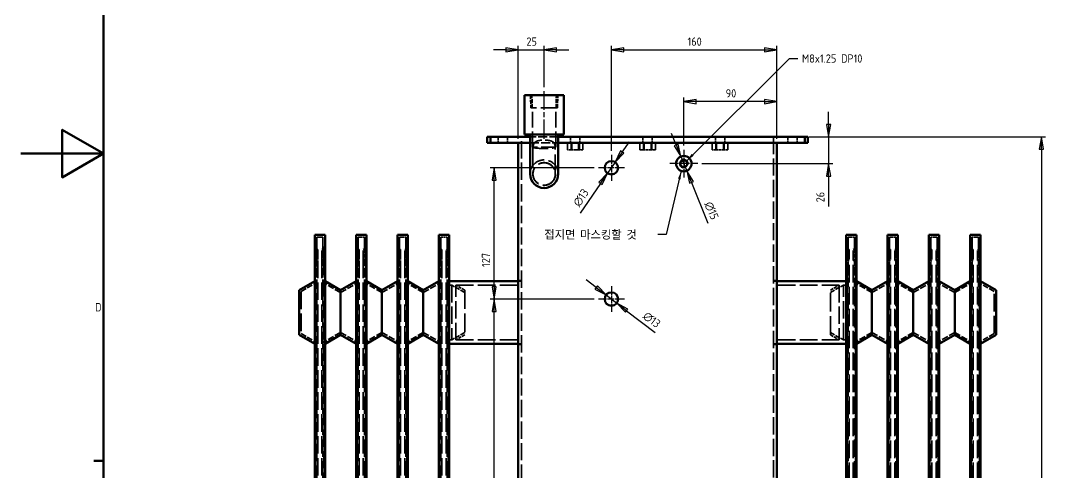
# Model space of a CAD drawing. Header units: millimetres. Extents: x 0 to 3364, y 0 to 2376.
# Drawn here: x 0 to 1009, y 880 to 1316 of the extents above; entities that cross this region are included whole.
import ezdxf

# ---------------------------------------------------------------- set-up
doc = ezdxf.new("R2010")
doc.units = ezdxf.units.MM
doc.header["$LTSCALE"] = 4
doc.linetypes.add('CHAIN', pattern=[0.3543, 0.2362, -0.0295, 0.0591, -0.0295])
doc.linetypes.add('DASHED', pattern=[0.2067, 0.1654, -0.0413])
doc.layers.get('0').update_dxf_attribs({"lineweight": 25})
for name, color, linetype, lineweight in [('가려진 것(ISO)', 5, 'DASHED', 35), ('가시적인 것(ISO)', 7, 'Continuous', 50), ('가시적인 좁은 것(ISO)', 1, 'Continuous', 35), ('경계(ISO)', 7, 'Continuous', 70), ('기호(ISO)', 7, 'Continuous', 25), ('중심 표식(ISO)', 1, 'Continuous', 25), ('중심선(ISO)', 1, 'Continuous', 25), ('치수(ISO)', 7, 'Continuous', 25)]:
    doc.layers.add(name, color=color, linetype=linetype, lineweight=lineweight)
doc.styles.add('ISO ProportionalPSTEK', font='isocp.shx')
doc.dimstyles.new('PSTEK', dxfattribs={"dimscale": 4, "dimtxt": 2, "dimasz": 3, "dimexe": 1, "dimexo": 1, "dimgap": 1, "dimtad": 1, "dimrnd": 1e-08, "dimdsep": 46, "dimtxsty": 'ISO ProportionalPSTEK', "dimblk": 'Filled-1', "dimcen": 0.09, "dimdle": 10, "dimclrd": 3, "dimclre": 3, "dimclrt": 1, "dimadec": 1, "dimazin": 2, "dimtfac": 1, "dimtmove": 0, "dimatfit": 3, "dimfxl": 0, "dimtolj": 1, "dimlwd": -1, "dimlwe": -1, "dimarcsym": 0})
doc.dimstyles.new('PSTEK$7', dxfattribs={"dimscale": 4, "dimtxt": 2, "dimasz": 2, "dimexe": 1, "dimexo": 1, "dimgap": 1, "dimtad": 1, "dimrnd": 1e-08, "dimdsep": 46, "dimtxsty": 'ISO ProportionalPSTEK', "dimblk": 'Filled-1', "dimcen": 0.09, "dimdle": 10, "dimclrd": 3, "dimclre": 3, "dimclrt": 1, "dimadec": 1, "dimazin": 2, "dimtfac": 1, "dimtmove": 0, "dimatfit": 3, "dimfxl": 0, "dimtolj": 1, "dimlwd": -1, "dimlwe": -1, "dimarcsym": 0})

# ---------------------------------------------------------------- blocks, each defined once
blk = doc.blocks.new('경계 Default Border')
at = {"layer": '경계(ISO)'}
blk.add_line((20, 222.75), (17.6, 222.75), dxfattribs=at)
at = {"layer": '경계(ISO)', "flags": 128}
for points in [[(20, 20), (20, 574), (821, 574), (821, 20), (20, 20)], [(0, 297), (20, 297), (10, 302.77), (10, 291.23), (20, 297)]]:
    blk.add_lwpolyline(points, dxfattribs=at)
at = {"layer": '경계(ISO)', "color": 1, "insert": (17.92, 258.86), "char_height": 2, "attachment_point": 7, "style": 'ISO ProportionalPSTEK'}
blk.add_mtext('D', dxfattribs=at)
blk = doc.blocks.new('Filled-1')
at = {"color": 0}
for p, q in [((0, 0), (-1, 0.167)), ((-1, 0.167), (-1, -0.167)), ((-1, 0), (0, 0)), ((-1, -0.167), (0, 0))]:
    blk.add_line(p, q, dxfattribs=at)
at = {"color": 0, "flags": 128}
blk.add_lwpolyline([(-1, -0.167), (0, 0), (-1, 0.167), (-1, -0.167)], dxfattribs=at)
at = {"color": 0}
blk.add_solid([(-1, -0.167), (0, 0), (-1, 0.167), (-1, -0.167)], dxfattribs=at)
blk = doc.blocks.new('*D18')
at = {"layer": 'Defpoints', "color": 0, "transparency": 16777216}
for p in [(457.5, 1047.3), (558.2, 1047.3), (450.7, 344.3)]:
    blk.add_point(p, dxfattribs=at)
at = {"layer": '치수(ISO)', "color": 3, "transparency": 16777216}
for p, q in [((554.2, 1047.3), (453.5, 1047.3)), ((457.5, 356.3), (457.5, 1035.3))]:
    blk.add_line(p, q, dxfattribs=at)
at = {"layer": '치수(ISO)', "color": 3, "transparency": 16777216, "xscale": 12, "yscale": 12, "zscale": 12}
for p, rotation in [((457.5, 1047.3), 90), ((457.5, 344.3), 270)]:
    blk.add_blockref('Filled-1', p, dxfattribs=dict(at, rotation=rotation))
at = {"layer": '치수(ISO)', "color": 1, "transparency": 16777216, "insert": (445.5, 634.5), "char_height": 8, "attachment_point": 1, "rotation": 90, "style": 'ISO ProportionalPSTEK'}
blk.add_mtext('\\A1;703', dxfattribs=at)
blk = doc.blocks.new('*D19')
at = {"layer": 'Defpoints', "color": 0, "transparency": 16777216}
for p in [(457.5, 1174.3), (558.2, 1174.3), (558.2, 1047.3)]:
    blk.add_point(p, dxfattribs=at)
at = {"layer": '치수(ISO)', "color": 3, "transparency": 16777216}
for p, q in [((554.2, 1174.3), (453.5, 1174.3)), ((457.5, 1059.3), (457.5, 1162.3)), ((554.2, 1047.3), (453.5, 1047.3))]:
    blk.add_line(p, q, dxfattribs=at)
at = {"layer": '치수(ISO)', "color": 3, "transparency": 16777216, "xscale": 12, "yscale": 12, "zscale": 12}
for p, rotation in [((457.5, 1174.3), 90), ((457.5, 1047.3), 270)]:
    blk.add_blockref('Filled-1', p, dxfattribs=dict(at, rotation=rotation))
at = {"layer": '치수(ISO)', "color": 1, "transparency": 16777216, "insert": (445.5, 1078.4), "char_height": 8, "attachment_point": 1, "rotation": 90, "style": 'ISO ProportionalPSTEK'}
blk.add_mtext('\\A1;127', dxfattribs=at)
blk = doc.blocks.new('*D20')
at = {"layer": 'Defpoints', "color": 0, "transparency": 16777216}
for p in [(574.4, 1179.7), (567.1, 1169)]:
    blk.add_point(p, dxfattribs=at)
at = {"layer": '치수(ISO)', "color": 3, "transparency": 16777216}
for p, q in [((581.3, 1189.5), (588.1, 1199.4)), ((574.4, 1179.7), (567.1, 1169)), ((560.2, 1159.1), (540.5, 1130.5))]:
    blk.add_line(p, q, dxfattribs=at)
at = {"layer": '치수(ISO)', "color": 3, "transparency": 16777216, "xscale": 12, "yscale": 12, "zscale": 12}
for p, rotation in [((574.4, 1179.7), 235.3926417298371), ((567.1, 1169), 55.39264172983709)]:
    blk.add_blockref('Filled-1', p, dxfattribs=dict(at, rotation=rotation))
at = {"layer": '치수(ISO)', "color": 1, "transparency": 16777216, "insert": (532.9, 1140.6), "char_height": 8, "attachment_point": 1, "rotation": 55.3926, "style": 'ISO ProportionalPSTEK'}
blk.add_mtext('\\A1;∅13', dxfattribs=at)
blk = doc.blocks.new('*D44')
at = {"layer": 'Defpoints', "color": 0, "transparency": 16777216}
for p in [(730.7, 1288.4), (730.7, 1198.3), (570.7, 1186.8)]:
    blk.add_point(p, dxfattribs=at)
at = {"layer": '치수(ISO)', "color": 3, "transparency": 16777216}
for p, q in [((570.7, 1190.8), (570.7, 1292.4)), ((730.7, 1202.3), (730.7, 1292.4)), ((582.7, 1288.4), (718.7, 1288.4))]:
    blk.add_line(p, q, dxfattribs=at)
at = {"layer": '치수(ISO)', "color": 3, "transparency": 16777216, "xscale": 12, "yscale": 12, "zscale": 12, "rotation": 180}
blk.add_blockref('Filled-1', (570.7, 1288.4), dxfattribs=at)
at = {"layer": '치수(ISO)', "color": 3, "transparency": 16777216, "xscale": 12, "yscale": 12, "zscale": 12}
blk.add_blockref('Filled-1', (730.7, 1288.4), dxfattribs=at)
at = {"layer": '치수(ISO)', "color": 1, "transparency": 16777216, "insert": (644.3, 1300.4), "char_height": 8, "attachment_point": 1, "style": 'ISO ProportionalPSTEK'}
blk.add_mtext('\\A1;160', dxfattribs=at)
blk = doc.blocks.new('*D45')
at = {"layer": 'Defpoints', "color": 0, "transparency": 16777216}
for p in [(640.7, 1238.3), (640.7, 1191.8), (730.7, 1198.3)]:
    blk.add_point(p, dxfattribs=at)
at = {"layer": '치수(ISO)', "color": 3, "transparency": 16777216}
for p, q in [((640.7, 1195.8), (640.7, 1242.3)), ((730.7, 1202.3), (730.7, 1242.3)), ((718.7, 1238.3), (652.7, 1238.3))]:
    blk.add_line(p, q, dxfattribs=at)
at = {"layer": '치수(ISO)', "color": 3, "transparency": 16777216, "xscale": 12, "yscale": 12, "zscale": 12, "rotation": 180}
blk.add_blockref('Filled-1', (640.7, 1238.3), dxfattribs=at)
at = {"layer": '치수(ISO)', "color": 3, "transparency": 16777216, "xscale": 12, "yscale": 12, "zscale": 12}
blk.add_blockref('Filled-1', (730.7, 1238.3), dxfattribs=at)
at = {"layer": '치수(ISO)', "color": 1, "transparency": 16777216, "insert": (681.2, 1250.3), "char_height": 8, "attachment_point": 1, "style": 'ISO ProportionalPSTEK'}
blk.add_mtext('\\A1;90', dxfattribs=at)
blk = doc.blocks.new('*D46')
at = {"layer": 'Defpoints', "color": 0, "transparency": 16777216}
for p in [(757.7, 1204.3), (780.7, 1204.3), (654.2, 1178.3)]:
    blk.add_point(p, dxfattribs=at)
at = {"layer": '치수(ISO)', "color": 3, "transparency": 16777216}
for p, q in [((780.7, 1216.3), (780.7, 1228.3)), ((761.7, 1204.3), (784.7, 1204.3)), ((780.7, 1204.3), (780.7, 1178.3)), ((658.2, 1178.3), (784.7, 1178.3)), ((780.7, 1166.3), (780.7, 1136.9))]:
    blk.add_line(p, q, dxfattribs=at)
at = {"layer": '치수(ISO)', "color": 3, "transparency": 16777216, "xscale": 12, "yscale": 12, "zscale": 12}
for p, rotation in [((780.7, 1204.3), 270), ((780.7, 1178.3), 90)]:
    blk.add_blockref('Filled-1', p, dxfattribs=dict(at, rotation=rotation))
at = {"layer": '치수(ISO)', "color": 1, "transparency": 16777216, "insert": (768.7, 1140.9), "char_height": 8, "attachment_point": 1, "rotation": 90, "style": 'ISO ProportionalPSTEK'}
blk.add_mtext('\\A1;26', dxfattribs=at)
blk = doc.blocks.new('*D76')
at = {"layer": 'Defpoints', "color": 0, "transparency": 16777216}
for p in [(757.7, 1204.3), (757.7, 344.3), (986.3, 344.3)]:
    blk.add_point(p, dxfattribs=at)
at = {"layer": '치수(ISO)', "color": 3, "transparency": 16777216}
for p, q in [((761.7, 1204.3), (990.3, 1204.3)), ((986.3, 1192.3), (986.3, 356.3)), ((761.7, 344.3), (990.3, 344.3))]:
    blk.add_line(p, q, dxfattribs=at)
at = {"layer": '치수(ISO)', "color": 3, "transparency": 16777216, "xscale": 12, "yscale": 12, "zscale": 12}
for p, rotation in [((986.3, 1204.3), 90), ((986.3, 344.3), 270)]:
    blk.add_blockref('Filled-1', p, dxfattribs=dict(at, rotation=rotation))
at = {"layer": '치수(ISO)', "color": 1, "transparency": 16777216, "insert": (974.3, 847.1), "char_height": 8, "attachment_point": 1, "rotation": 90, "style": 'ISO ProportionalPSTEK'}
blk.add_mtext('\\A1;860', dxfattribs=at)
blk = doc.blocks.new('*D78')
at = {"layer": 'Defpoints', "color": 0, "transparency": 16777216}
for p in [(505.7, 1288.4), (505.7, 1248.4), (480.7, 1198.3)]:
    blk.add_point(p, dxfattribs=at)
at = {"layer": '치수(ISO)', "color": 3, "transparency": 16777216}
for p, q in [((480.7, 1202.3), (480.7, 1292.4)), ((505.7, 1252.4), (505.7, 1292.4)), ((468.7, 1288.4), (456.7, 1288.4)), ((480.7, 1288.4), (505.7, 1288.4)), ((517.7, 1288.4), (529.7, 1288.4))]:
    blk.add_line(p, q, dxfattribs=at)
at = {"layer": '치수(ISO)', "color": 3, "transparency": 16777216, "xscale": 12, "yscale": 12, "zscale": 12}
blk.add_blockref('Filled-1', (480.7, 1288.4), dxfattribs=at)
at = {"layer": '치수(ISO)', "color": 3, "transparency": 16777216, "xscale": 12, "yscale": 12, "zscale": 12, "rotation": 180}
blk.add_blockref('Filled-1', (505.7, 1288.4), dxfattribs=at)
at = {"layer": '치수(ISO)', "color": 1, "transparency": 16777216, "insert": (488.6, 1300.4), "char_height": 8, "attachment_point": 1, "style": 'ISO ProportionalPSTEK'}
blk.add_mtext('\\A1;25', dxfattribs=at)
blk = doc.blocks.new('*D81')
at = {"layer": 'Defpoints', "color": 0, "transparency": 16777216}
for p in [(565.6, 1051.3), (575.9, 1043.4)]:
    blk.add_point(p, dxfattribs=at)
at = {"layer": '치수(ISO)', "color": 3, "transparency": 16777216}
for p, q in [((556.1, 1058.6), (546.5, 1065.9)), ((565.6, 1051.3), (575.9, 1043.4)), ((585.4, 1036.1), (613, 1014.9))]:
    blk.add_line(p, q, dxfattribs=at)
at = {"layer": '치수(ISO)', "color": 3, "transparency": 16777216, "xscale": 12, "yscale": 12, "zscale": 12}
for p, rotation in [((565.6, 1051.3), 322.5273312121367), ((575.9, 1043.4), 142.5273312121368)]:
    blk.add_blockref('Filled-1', p, dxfattribs=dict(at, rotation=rotation))
at = {"layer": '치수(ISO)', "color": 1, "transparency": 16777216, "insert": (605.4, 1035.9), "char_height": 8, "attachment_point": 1, "rotation": 322.5273, "style": 'ISO ProportionalPSTEK'}
blk.add_mtext('\\A1;∅13', dxfattribs=at)
blk = doc.blocks.new('*D83')
at = {"layer": 'Defpoints', "color": 0, "transparency": 16777216}
for p in [(637.9, 1185.3), (643.6, 1171.4)]:
    blk.add_point(p, dxfattribs=at)
at = {"layer": '치수(ISO)', "color": 3, "transparency": 16777216}
for p, q in [((633.4, 1196.4), (628.9, 1207.5)), ((637.9, 1185.3), (643.6, 1171.4)), ((648.1, 1160.2), (664, 1120.8))]:
    blk.add_line(p, q, dxfattribs=at)
at = {"layer": '치수(ISO)', "color": 3, "transparency": 16777216, "xscale": 12, "yscale": 12, "zscale": 12}
for p, rotation in [((637.9, 1185.3), 292.0314721064738), ((643.6, 1171.4), 112.0314721064738)]:
    blk.add_blockref('Filled-1', p, dxfattribs=dict(at, rotation=rotation))
at = {"layer": '치수(ISO)', "color": 1, "transparency": 16777216, "insert": (668.1, 1142.6), "char_height": 8, "attachment_point": 1, "rotation": 292.0315, "style": 'ISO ProportionalPSTEK'}
blk.add_mtext('\\A1;∅15', dxfattribs=at)

msp = doc.modelspace()

# ---------------------------------------------------------------- linework, layer by layer
at = {"layer": '가려진 것(ISO)', "ltscale": 5.831117}
for p, q in [((492.4608, 1244.416), (492.8433, 1232.176)), ((494.2954, 1232.176), (493.9129, 1244.416)), ((517.1964, 1232.176), (517.5789, 1244.416)), ((518.6486, 1232.176), (519.0311, 1244.416))]:
    msp.add_line(p, q, dxfattribs=at)
at = {"layer": '가려진 것(ISO)', "ltscale": 24.513083}
msp.add_line((518.6486, 1232.176), (492.8433, 1232.176), dxfattribs=at)
at = {"layer": '가려진 것(ISO)', "ltscale": 22.835026}
for p, q in [((494.4304, 1194.416), (494.4304, 1232.176)), ((517.0614, 1194.416), (517.0614, 1232.176))]:
    msp.add_line(p, q, dxfattribs=at)
at = {"layer": '가려진 것(ISO)', "ltscale": 2.856945}
for p, q in [((461.2459, 1198.316), (461.2459, 1204.316)), ((470.2459, 1198.316), (470.2459, 1204.316)), ((531.2459, 1198.316), (531.2459, 1204.316)), ((540.2459, 1198.316), (540.2459, 1204.316)), ((601.2459, 1198.316), (601.2459, 1204.316)), ((610.2459, 1198.316), (610.2459, 1204.316)), ((671.2459, 1198.316), (671.2459, 1204.316)), ((680.2459, 1198.316), (680.2459, 1204.316)), ((741.2459, 1198.316), (741.2459, 1204.316)), ((750.2459, 1198.316), (750.2459, 1204.316)), ((285.9459, 1107.316), (291.9459, 1107.316)), ((325.9459, 1107.316), (331.9459, 1107.316)), ((365.9459, 1107.316), (371.9459, 1107.316)), ((405.9459, 1107.316), (411.9459, 1107.316)), ((805.5459, 1107.316), (799.5459, 1107.316)), ((845.5459, 1107.316), (839.5459, 1107.316)), ((885.5459, 1107.316), (879.5459, 1107.316)), ((925.5459, 1107.316), (919.5459, 1107.316))]:
    msp.add_line(p, q, dxfattribs=at)
at = {"layer": '가려진 것(ISO)', "ltscale": 25.236881}
for p, q in [((483.9459, 348.816), (483.9459, 1204.316)), ((727.5459, 1204.316), (727.5459, 348.816))]:
    msp.add_line(p, q, dxfattribs=at)
at = {"layer": '가려진 것(ISO)', "ltscale": 12.951837}
for p, q in [((519.3459, 1204.316), (492.1459, 1204.316)), ((492.1459, 1198.316), (519.3459, 1198.316))]:
    msp.add_line(p, q, dxfattribs=at)
at = {"layer": '가려진 것(ISO)', "ltscale": 21.497757}
msp.add_line((517.0614, 1194.416), (494.4304, 1194.416), dxfattribs=at)
at = {"layer": '가려진 것(ISO)', "ltscale": 0.387229}
for p, q in [((495.1277, 1193.997), (494.4304, 1194.416)), ((516.3642, 1193.997), (517.0614, 1194.416))]:
    msp.add_line(p, q, dxfattribs=at)
at = {"layer": '가려진 것(ISO)', "ltscale": 28.682802}
for p, q in [((494.9459, 1194.2172), (494.9459, 1168.316)), ((516.5459, 1168.316), (516.5459, 1194.2172))]:
    msp.add_line(p, q, dxfattribs=at)
at = {"layer": '가려진 것(ISO)', "ltscale": 3.095032}
for p, q in [((528.2404, 1198.316), (528.2404, 1191.816)), ((531.7459, 1198.316), (531.7459, 1191.816)), ((531.9931, 1198.316), (531.9931, 1191.816)), ((532.4224, 1198.316), (532.4224, 1191.816)), ((539.0694, 1198.316), (539.0694, 1191.816)), ((539.4987, 1198.316), (539.4987, 1191.816)), ((539.7459, 1191.816), (539.7459, 1198.316)), ((543.2515, 1198.316), (543.2515, 1191.816)), ((598.2404, 1198.316), (598.2404, 1191.816)), ((601.7459, 1198.316), (601.7459, 1191.816)), ((601.9931, 1198.316), (601.9931, 1191.816)), ((602.4224, 1198.316), (602.4224, 1191.816)), ((609.0694, 1198.316), (609.0694, 1191.816)), ((609.4987, 1198.316), (609.4987, 1191.816)), ((609.7459, 1191.816), (609.7459, 1198.316)), ((613.2515, 1198.316), (613.2515, 1191.816)), ((668.2404, 1198.316), (668.2404, 1191.816)), ((671.7459, 1198.316), (671.7459, 1191.816)), ((671.9931, 1198.316), (671.9931, 1191.816)), ((672.4224, 1198.316), (672.4224, 1191.816)), ((679.0694, 1198.316), (679.0694, 1191.816)), ((679.4987, 1198.316), (679.4987, 1191.816)), ((679.7459, 1191.816), (679.7459, 1198.316)), ((683.2515, 1198.316), (683.2515, 1191.816))]:
    msp.add_line(p, q, dxfattribs=at)
at = {"layer": '가려진 것(ISO)', "ltscale": 3.573851}
for p, q in [((531.9931, 1191.816), (528.2404, 1191.816)), ((539.4987, 1191.816), (531.9931, 1191.816)), ((543.2515, 1191.816), (539.4987, 1191.816)), ((601.9931, 1191.816), (598.2404, 1191.816)), ((609.4987, 1191.816), (601.9931, 1191.816)), ((613.2515, 1191.816), (609.4987, 1191.816)), ((671.9931, 1191.816), (668.2404, 1191.816)), ((679.4987, 1191.816), (671.9931, 1191.816)), ((683.2515, 1191.816), (679.4987, 1191.816))]:
    msp.add_line(p, q, dxfattribs=at)
at = {"layer": '가려진 것(ISO)', "ltscale": 20.68726}
for p, q in [((285.9459, 1101.4059), (285.9459, 1107.316)), ((291.9459, 1101.4059), (291.9459, 1107.316)), ((325.9459, 1101.4059), (325.9459, 1107.316)), ((331.9459, 1101.4059), (331.9459, 1107.316)), ((365.9459, 1101.4059), (365.9459, 1107.316)), ((371.9459, 1101.4059), (371.9459, 1107.316)), ((405.9459, 1101.4059), (405.9459, 1107.316)), ((411.9459, 1101.4059), (411.9459, 1107.316)), ((799.5459, 1107.316), (799.5459, 1101.4059)), ((805.5459, 1107.316), (805.5459, 1101.4059)), ((839.5459, 1107.316), (839.5459, 1101.4059)), ((845.5459, 1107.316), (845.5459, 1101.4059)), ((879.5459, 1107.316), (879.5459, 1101.4059)), ((885.5459, 1107.316), (885.5459, 1101.4059)), ((919.5459, 1107.316), (919.5459, 1101.4059)), ((925.5459, 1107.316), (925.5459, 1101.4059))]:
    msp.add_line(p, q, dxfattribs=at)
at = {"layer": '가려진 것(ISO)', "ltscale": 7.98303}
for p, q in [((285.9459, 1095.6718), (285.9459, 1101.4059)), ((291.9459, 1101.4059), (291.9459, 1095.6718)), ((325.9459, 1095.6718), (325.9459, 1101.4059)), ((331.9459, 1101.4059), (331.9459, 1095.6718)), ((365.9459, 1095.6718), (365.9459, 1101.4059)), ((371.9459, 1101.4059), (371.9459, 1095.6718)), ((405.9459, 1095.6718), (405.9459, 1101.4059)), ((411.9459, 1101.4059), (411.9459, 1095.6718)), ((799.5459, 1095.6718), (799.5459, 1101.4059)), ((805.5459, 1101.4059), (805.5459, 1095.6718)), ((839.5459, 1095.6718), (839.5459, 1101.4059)), ((845.5459, 1101.4059), (845.5459, 1095.6718)), ((879.5459, 1095.6718), (879.5459, 1101.4059)), ((885.5459, 1101.4059), (885.5459, 1095.6718)), ((919.5459, 1095.6718), (919.5459, 1101.4059)), ((925.5459, 1101.4059), (925.5459, 1095.6718))]:
    msp.add_line(p, q, dxfattribs=at)
at = {"layer": '가려진 것(ISO)', "ltscale": 0.768951}
for p, q in [((285.9459, 1095.6718), (286.9459, 1095.2381)), ((290.9459, 1095.2381), (291.9459, 1095.6718)), ((325.9459, 1095.6718), (326.9459, 1095.2381)), ((330.9459, 1095.2381), (331.9459, 1095.6718)), ((365.9459, 1095.6718), (366.9459, 1095.2381)), ((370.9459, 1095.2381), (371.9459, 1095.6718)), ((405.9459, 1095.6718), (406.9459, 1095.2381)), ((410.9459, 1095.2381), (411.9459, 1095.6718)), ((799.5459, 1095.6718), (800.5459, 1095.2381)), ((804.5459, 1095.2381), (805.5459, 1095.6718)), ((839.5459, 1095.6718), (840.5459, 1095.2381)), ((844.5459, 1095.2381), (845.5459, 1095.6718)), ((879.5459, 1095.6718), (880.5459, 1095.2381)), ((884.5459, 1095.2381), (885.5459, 1095.6718)), ((919.5459, 1095.6718), (920.5459, 1095.2381)), ((924.5459, 1095.2381), (925.5459, 1095.6718)), ((286.9459, 1084.6566), (285.9459, 1084.2228)), ((291.9459, 1084.2228), (290.9459, 1084.6566)), ((326.9459, 1084.6566), (325.9459, 1084.2228)), ((331.9459, 1084.2228), (330.9459, 1084.6566)), ((366.9459, 1084.6566), (365.9459, 1084.2228)), ((371.9459, 1084.2228), (370.9459, 1084.6566)), ((406.9459, 1084.6566), (405.9459, 1084.2228)), ((411.9459, 1084.2228), (410.9459, 1084.6566)), ((800.5459, 1084.6566), (799.5459, 1084.2228)), ((805.5459, 1084.2228), (804.5459, 1084.6566)), ((840.5459, 1084.6566), (839.5459, 1084.2228)), ((845.5459, 1084.2228), (844.5459, 1084.6566)), ((880.5459, 1084.6566), (879.5459, 1084.2228)), ((885.5459, 1084.2228), (884.5459, 1084.6566)), ((920.5459, 1084.6566), (919.5459, 1084.2228)), ((925.5459, 1084.2228), (924.5459, 1084.6566))]:
    msp.add_line(p, q, dxfattribs=at)
at = {"layer": '가려진 것(ISO)', "ltscale": 5.45162}
for p, q in [((285.9459, 1084.2228), (285.9459, 1095.6718)), ((291.9459, 1095.6718), (291.9459, 1084.2228)), ((325.9459, 1084.2228), (325.9459, 1095.6718)), ((331.9459, 1095.6718), (331.9459, 1084.2228)), ((365.9459, 1084.2228), (365.9459, 1095.6718)), ((371.9459, 1095.6718), (371.9459, 1084.2228)), ((405.9459, 1084.2228), (405.9459, 1095.6718)), ((411.9459, 1095.6718), (411.9459, 1084.2228)), ((799.5459, 1084.2228), (799.5459, 1095.6718)), ((805.5459, 1095.6718), (805.5459, 1084.2228)), ((839.5459, 1084.2228), (839.5459, 1095.6718)), ((845.5459, 1095.6718), (845.5459, 1084.2228)), ((879.5459, 1084.2228), (879.5459, 1095.6718)), ((885.5459, 1095.6718), (885.5459, 1084.2228)), ((919.5459, 1084.2228), (919.5459, 1095.6718)), ((925.5459, 1095.6718), (925.5459, 1084.2228))]:
    msp.add_line(p, q, dxfattribs=at)
at = {"layer": '가려진 것(ISO)', "ltscale": 14.731858}
for p, q in [((286.9459, 1095.2381), (286.9459, 1084.6566)), ((290.9459, 1084.6566), (290.9459, 1095.2381)), ((326.9459, 1095.2381), (326.9459, 1084.6566)), ((330.9459, 1084.6566), (330.9459, 1095.2381)), ((366.9459, 1095.2381), (366.9459, 1084.6566)), ((370.9459, 1084.6566), (370.9459, 1095.2381)), ((406.9459, 1095.2381), (406.9459, 1084.6566)), ((410.9459, 1084.6566), (410.9459, 1095.2381)), ((800.5459, 1095.2381), (800.5459, 1084.6566)), ((804.5459, 1084.6566), (804.5459, 1095.2381)), ((840.5459, 1095.2381), (840.5459, 1084.6566)), ((844.5459, 1084.6566), (844.5459, 1095.2381)), ((880.5459, 1095.2381), (880.5459, 1084.6566)), ((884.5459, 1084.6566), (884.5459, 1095.2381)), ((920.5459, 1095.2381), (920.5459, 1084.6566)), ((924.5459, 1084.6566), (924.5459, 1095.2381))]:
    msp.add_line(p, q, dxfattribs=at)
at = {"layer": '가려진 것(ISO)', "ltscale": 25.095615}
for p, q in [((284.9459, 1087.0499), (284.9459, 381.5821)), ((292.9459, 1087.0499), (292.9459, 381.5821)), ((324.9459, 1087.0499), (324.9459, 381.5821)), ((332.9459, 1087.0499), (332.9459, 381.5821)), ((364.9459, 1087.0499), (364.9459, 381.5821)), ((372.9459, 1087.0499), (372.9459, 381.5821)), ((404.9459, 1087.0499), (404.9459, 381.5821)), ((412.9459, 1087.0499), (412.9459, 381.5821)), ((798.5459, 381.5821), (798.5459, 1087.0499)), ((806.5459, 381.5821), (806.5459, 1087.0499)), ((838.5459, 381.5821), (838.5459, 1087.0499)), ((846.5459, 381.5821), (846.5459, 1087.0499)), ((878.5459, 381.5821), (878.5459, 1087.0499)), ((886.5459, 381.5821), (886.5459, 1087.0499)), ((918.5459, 381.5821), (918.5459, 1087.0499)), ((926.5459, 381.5821), (926.5459, 1087.0499))]:
    msp.add_line(p, q, dxfattribs=at)
at = {"layer": '가려진 것(ISO)', "ltscale": 7.417737}
for p, q in [((285.9459, 1078.8949), (285.9459, 1084.2228)), ((291.9459, 1084.2228), (291.9459, 1078.8949)), ((325.9459, 1078.8949), (325.9459, 1084.2228)), ((331.9459, 1084.2228), (331.9459, 1078.8949)), ((365.9459, 1078.8949), (365.9459, 1084.2228)), ((371.9459, 1084.2228), (371.9459, 1078.8949)), ((405.9459, 1078.8949), (405.9459, 1084.2228)), ((411.9459, 1084.2228), (411.9459, 1078.8949)), ((799.5459, 1078.8949), (799.5459, 1084.2228)), ((805.5459, 1084.2228), (805.5459, 1078.8949)), ((839.5459, 1078.8949), (839.5459, 1084.2228)), ((845.5459, 1084.2228), (845.5459, 1078.8949)), ((879.5459, 1078.8949), (879.5459, 1084.2228)), ((885.5459, 1084.2228), (885.5459, 1078.8949)), ((919.5459, 1078.8949), (919.5459, 1084.2228)), ((925.5459, 1084.2228), (925.5459, 1078.8949))]:
    msp.add_line(p, q, dxfattribs=at)
at = {"layer": '가려진 것(ISO)', "ltscale": 25.680655}
for p, q in [((286.9459, 1084.6566), (286.9459, 383.9754)), ((290.9459, 1084.6566), (290.9459, 383.9754)), ((326.9459, 1084.6566), (326.9459, 383.9754)), ((330.9459, 1084.6566), (330.9459, 383.9754)), ((366.9459, 1084.6566), (366.9459, 383.9754)), ((370.9459, 1084.6566), (370.9459, 383.9754)), ((406.9459, 1084.6566), (406.9459, 383.9754)), ((410.9459, 1084.6566), (410.9459, 383.9754)), ((800.5459, 383.9754), (800.5459, 1084.6566)), ((804.5459, 383.9754), (804.5459, 1084.6566)), ((840.5459, 383.9754), (840.5459, 1084.6566)), ((844.5459, 383.9754), (844.5459, 1084.6566)), ((880.5459, 383.9754), (880.5459, 1084.6566)), ((884.5459, 383.9754), (884.5459, 1084.6566)), ((920.5459, 383.9754), (920.5459, 1084.6566)), ((924.5459, 383.9754), (924.5459, 1084.6566))]:
    msp.add_line(p, q, dxfattribs=at)
at = {"layer": '가려진 것(ISO)', "ltscale": 13.380299}
for p, q in [((285.9459, 1057.2819), (285.9459, 1078.8949)), ((291.9459, 1057.2819), (291.9459, 1078.8949)), ((325.9459, 1057.2819), (325.9459, 1078.8949)), ((331.9459, 1057.2819), (331.9459, 1078.8949)), ((365.9459, 1057.2819), (365.9459, 1078.8949)), ((371.9459, 1057.2819), (371.9459, 1078.8949)), ((405.9459, 1057.2819), (405.9459, 1078.8949)), ((411.9459, 1057.2819), (411.9459, 1078.8949)), ((799.5459, 1078.8949), (799.5459, 1057.2819)), ((805.5459, 1078.8949), (805.5459, 1057.2819)), ((839.5459, 1078.8949), (839.5459, 1057.2819)), ((845.5459, 1078.8949), (845.5459, 1057.2819)), ((879.5459, 1078.8949), (879.5459, 1057.2819)), ((885.5459, 1078.8949), (885.5459, 1057.2819)), ((919.5459, 1078.8949), (919.5459, 1057.2819)), ((925.5459, 1078.8949), (925.5459, 1057.2819))]:
    msp.add_line(p, q, dxfattribs=at)
at = {"layer": '가려진 것(ISO)', "ltscale": 8.247478}
for p, q in [((270.9459, 1054.751), (285.9459, 1063.4113)), ((940.5459, 1054.751), (925.5459, 1063.4113)), ((270.9459, 1013.8809), (285.9459, 1005.2207)), ((940.5459, 1013.8809), (925.5459, 1005.2207))]:
    msp.add_line(p, q, dxfattribs=at)
at = {"layer": '가려진 것(ISO)', "ltscale": 9.347156}
for p, q in [((308.9459, 1053.5963), (291.9459, 1063.4113)), ((308.9459, 1053.5963), (325.9459, 1063.4113)), ((348.9459, 1053.5963), (331.9459, 1063.4113)), ((348.9459, 1053.5963), (365.9459, 1063.4113)), ((388.9459, 1053.5963), (371.9459, 1063.4113)), ((388.9459, 1053.5963), (405.9459, 1063.4113)), ((822.5459, 1053.5963), (805.5459, 1063.4113)), ((822.5459, 1053.5963), (839.5459, 1063.4113)), ((862.5459, 1053.5963), (845.5459, 1063.4113)), ((862.5459, 1053.5963), (879.5459, 1063.4113)), ((902.5459, 1053.5963), (885.5459, 1063.4113)), ((902.5459, 1053.5963), (919.5459, 1063.4113)), ((308.9459, 1015.0356), (291.9459, 1005.2207)), ((308.9459, 1015.0356), (325.9459, 1005.2207)), ((348.9459, 1015.0356), (331.9459, 1005.2207)), ((348.9459, 1015.0356), (365.9459, 1005.2207)), ((388.9459, 1015.0356), (371.9459, 1005.2207)), ((388.9459, 1015.0356), (405.9459, 1005.2207)), ((822.5459, 1015.0356), (805.5459, 1005.2207)), ((822.5459, 1015.0356), (839.5459, 1005.2207)), ((862.5459, 1015.0356), (845.5459, 1005.2207)), ((862.5459, 1015.0356), (879.5459, 1005.2207)), ((902.5459, 1015.0356), (885.5459, 1005.2207)), ((902.5459, 1015.0356), (919.5459, 1005.2207))]:
    msp.add_line(p, q, dxfattribs=at)
at = {"layer": '가려진 것(ISO)', "ltscale": 1.099577}
for p, q in [((413.9459, 1062.2566), (411.9459, 1063.4113)), ((797.5459, 1062.2566), (799.5459, 1063.4113)), ((413.9459, 1006.3754), (411.9459, 1005.2207)), ((797.5459, 1006.3754), (799.5459, 1005.2207))]:
    msp.add_line(p, q, dxfattribs=at)
at = {"layer": '가려진 것(ISO)', "ltscale": 1.229283}
for p, q in [((413.9459, 1060.766), (416.5277, 1060.766)), ((797.5459, 1060.766), (794.9641, 1060.766)), ((413.9459, 1007.866), (416.5277, 1007.866)), ((797.5459, 1007.866), (794.9641, 1007.866))]:
    msp.add_line(p, q, dxfattribs=at)
at = {"layer": '가려진 것(ISO)', "ltscale": 25.125523}
for p, q in [((416.5277, 1060.766), (416.5277, 1007.866)), ((420.5277, 1007.866), (420.5277, 1060.766)), ((790.9641, 1060.766), (790.9641, 1007.866)), ((794.9641, 1007.866), (794.9641, 1060.766))]:
    msp.add_line(p, q, dxfattribs=at)
at = {"layer": '가려진 것(ISO)', "ltscale": 6.827909}
for p, q in [((428.9459, 1053.5963), (416.5277, 1060.766)), ((782.5459, 1053.5963), (794.9641, 1060.766)), ((428.9459, 1015.0356), (416.5277, 1007.866)), ((782.5459, 1015.0356), (794.9641, 1007.866))]:
    msp.add_line(p, q, dxfattribs=at)
at = {"layer": '가려진 것(ISO)', "ltscale": 25.567734}
for p, q in [((420.5277, 1060.766), (483.9459, 1060.766)), ((790.9641, 1060.766), (727.5459, 1060.766)), ((420.5277, 1007.866), (483.9459, 1007.866)), ((790.9641, 1007.866), (727.5459, 1007.866))]:
    msp.add_line(p, q, dxfattribs=at)
at = {"layer": '가려진 것(ISO)', "ltscale": 4.628555}
for p, q in [((428.9459, 1055.9057), (420.5277, 1060.766)), ((782.5459, 1055.9057), (790.9641, 1060.766)), ((428.9459, 1012.7262), (420.5277, 1007.866)), ((782.5459, 1012.7262), (790.9641, 1007.866))]:
    msp.add_line(p, q, dxfattribs=at)
at = {"layer": '가려진 것(ISO)', "ltscale": 1.523657}
for p, q in [((483.9459, 1065.316), (480.7459, 1065.316)), ((480.7459, 1064.566), (483.9459, 1064.566)), ((730.7459, 1065.316), (727.5459, 1065.316)), ((730.7459, 1064.566), (727.5459, 1064.566)), ((480.7459, 1004.066), (483.9459, 1004.066)), ((483.9459, 1003.316), (480.7459, 1003.316)), ((730.7459, 1004.066), (727.5459, 1004.066)), ((730.7459, 1003.316), (727.5459, 1003.316))]:
    msp.add_line(p, q, dxfattribs=at)
at = {"layer": '가려진 것(ISO)', "ltscale": 25.882353}
for p, q in [((270.9459, 1054.751), (270.9459, 1013.8809)), ((940.5459, 1013.8809), (940.5459, 1054.751))]:
    msp.add_line(p, q, dxfattribs=at)
at = {"layer": '가려진 것(ISO)', "ltscale": 25.201393}
for p, q in [((285.9459, 411.35), (285.9459, 1057.2819)), ((291.9459, 1057.2819), (291.9459, 411.35)), ((325.9459, 411.35), (325.9459, 1057.2819)), ((331.9459, 1057.2819), (331.9459, 411.35)), ((365.9459, 411.35), (365.9459, 1057.2819)), ((371.9459, 1057.2819), (371.9459, 411.35)), ((405.9459, 411.35), (405.9459, 1057.2819)), ((411.9459, 1057.2819), (411.9459, 411.35)), ((799.5459, 411.35), (799.5459, 1057.2819)), ((805.5459, 1057.2819), (805.5459, 411.35)), ((839.5459, 411.35), (839.5459, 1057.2819)), ((845.5459, 1057.2819), (845.5459, 411.35)), ((879.5459, 411.35), (879.5459, 1057.2819)), ((885.5459, 1057.2819), (885.5459, 411.35)), ((919.5459, 411.35), (919.5459, 1057.2819)), ((925.5459, 1057.2819), (925.5459, 411.35))]:
    msp.add_line(p, q, dxfattribs=at)
at = {"layer": '가려진 것(ISO)', "ltscale": 27.344858}
for p, q in [((428.9459, 1055.9057), (428.9459, 1012.7262)), ((782.5459, 1012.7262), (782.5459, 1055.9057))]:
    msp.add_line(p, q, dxfattribs=at)
at = {"layer": '가려진 것(ISO)', "ltscale": 27.864473}
msp.add_circle((505.7459, 1168.316), 11, dxfattribs=at)
at = {"layer": '가려진 것(ISO)', "ltscale": 27.357845}
msp.add_circle((505.7459, 1168.316), 10.8, dxfattribs=at)
at = {"layer": '가려진 것(ISO)', "ltscale": 25.837965}
msp.add_arc((505.7459, 1168.316), 13.6, 0, 180, dxfattribs=at)
at = {"layer": '가려진 것(ISO)', "ltscale": 20.062609}
msp.add_open_spline([(516.399, 1194.416), (516.3223, 1195.1972), (516.2088, 1195.9324), (515.8264, 1197.2967), (515.5646, 1197.8789), (514.7122, 1199.0552), (514.0473, 1199.5638), (512.3581, 1200.3349), (511.373, 1200.6046), (508.9976, 1201.004), (507.663, 1201.108), (504.8885, 1201.1551), (503.4742, 1201.0913), (500.9513, 1200.7764), (499.8497, 1200.5496), (497.9444, 1199.8491), (497.2044, 1199.4017), (496.1596, 1198.2929), (495.8105, 1197.6715), (495.3167, 1196.1474), (495.1812, 1195.3154), (495.0929, 1194.416)], degree=3, knots=[-3.238846687, -3.238846687, -3.238846687, -3.238846687, -2.976344386, -2.976344386, -2.708612742, -2.708612742, -2.345052948, -2.345052948, -2.004057463, -2.004057463, -1.634884579, -1.634884579, -1.251550327, -1.251550327, -0.908383322, -0.908383322, -0.571326684, -0.571326684, -0.281036203, -0.281036203, 0, 0, 0, 0], dxfattribs=at)
at = {"layer": '가려진 것(ISO)', "ltscale": 22.921331}
msp.add_open_spline([(495.0929, 1194.416), (494.9478, 1194.3182), (494.9095, 1194.2191), (495.0872, 1193.9732), (495.4355, 1193.8289), (496.5857, 1193.5587), (497.3736, 1193.4347), (499.3202, 1193.22), (500.4644, 1193.1317), (502.9969, 1193.0076), (504.3646, 1192.9744), (505.7459, 1192.9744), (506.6924, 1192.9744), (507.6345, 1192.9899), (509.4357, 1193.0495), (510.2884, 1193.0924), (512.3239, 1193.2317), (513.4064, 1193.3428), (515.1578, 1193.6024), (515.8009, 1193.7488), (516.5533, 1194.0608), (516.6428, 1194.2238), (516.4283, 1194.3954), (516.4142, 1194.4057), (516.399, 1194.416)], degree=3, knots=[-1.899905532, -1.899905532, -1.899905532, -1.899905532, -1.627709045, -1.627709045, -1.222035176, -1.222035176, -0.820251407, -0.820251407, -0.41440984, -0.41440984, 0, 0, 0, 0.283940848, 0.283940848, 0.55997662, 0.55997662, 0.988754719, 0.988754719, 1.424894468, 1.424894468, 1.870975131, 1.870975131, 1.899473709, 1.899473709, 1.899473709, 1.899473709], dxfattribs=at)
at = {"layer": '가시적인 것(ISO)'}
for p, q in [((524.7459, 1244.416), (486.7459, 1244.416)), ((486.7459, 1206.416), (486.7459, 1244.416)), ((524.7459, 1206.416), (524.7459, 1244.416)), ((453.7459, 1204.316), (450.7459, 1204.316)), ((450.7459, 1204.316), (450.7459, 1198.316)), ((453.7459, 1198.316), (453.7459, 1204.316)), ((492.1459, 1204.316), (453.7459, 1204.316)), ((486.7459, 1206.416), (524.7459, 1206.416)), ((492.1459, 1206.416), (492.1459, 1168.316)), ((519.3459, 1168.316), (519.3459, 1206.416)), ((757.7459, 1204.316), (519.3459, 1204.316)), ((757.7459, 1204.316), (757.7459, 1198.316)), ((760.7459, 1204.316), (757.7459, 1204.316)), ((760.7459, 1198.316), (760.7459, 1204.316)), ((450.7459, 1198.316), (453.7459, 1198.316)), ((453.7459, 1198.316), (492.1459, 1198.316)), ((480.7459, 348.816), (480.7459, 1198.316)), ((519.3459, 1198.316), (757.7459, 1198.316)), ((730.7459, 348.816), (730.7459, 1198.316)), ((757.7459, 1198.316), (760.7459, 1198.316)), ((283.9459, 1109.316), (283.9459, 1103.2852)), ((283.9459, 1109.316), (293.9459, 1109.316)), ((283.9459, 1097.5352), (283.9459, 1103.2852)), ((293.9459, 1103.2852), (293.9459, 1109.316)), ((293.9459, 1103.2852), (293.9459, 1097.5352)), ((323.9459, 1109.316), (323.9459, 1103.2852)), ((323.9459, 1109.316), (333.9459, 1109.316)), ((323.9459, 1097.5352), (323.9459, 1103.2852)), ((333.9459, 1103.2852), (333.9459, 1109.316)), ((333.9459, 1103.2852), (333.9459, 1097.5352)), ((363.9459, 1109.316), (363.9459, 1103.2852)), ((363.9459, 1109.316), (373.9459, 1109.316)), ((363.9459, 1097.5352), (363.9459, 1103.2852)), ((373.9459, 1103.2852), (373.9459, 1109.316)), ((373.9459, 1103.2852), (373.9459, 1097.5352)), ((403.9459, 1109.316), (403.9459, 1103.2852)), ((403.9459, 1109.316), (413.9459, 1109.316)), ((403.9459, 1097.5352), (403.9459, 1103.2852)), ((413.9459, 1103.2852), (413.9459, 1109.316)), ((413.9459, 1103.2852), (413.9459, 1097.5352)), ((797.5459, 1109.316), (797.5459, 1103.2852)), ((807.5459, 1109.316), (797.5459, 1109.316)), ((797.5459, 1097.5352), (797.5459, 1103.2852)), ((807.5459, 1103.2852), (807.5459, 1109.316)), ((807.5459, 1103.2852), (807.5459, 1097.5352)), ((837.5459, 1109.316), (837.5459, 1103.2852)), ((847.5459, 1109.316), (837.5459, 1109.316)), ((837.5459, 1097.5352), (837.5459, 1103.2852)), ((847.5459, 1103.2852), (847.5459, 1109.316)), ((847.5459, 1103.2852), (847.5459, 1097.5352)), ((877.5459, 1109.316), (877.5459, 1103.2852)), ((887.5459, 1109.316), (877.5459, 1109.316)), ((877.5459, 1097.5352), (877.5459, 1103.2852)), ((887.5459, 1103.2852), (887.5459, 1109.316)), ((887.5459, 1103.2852), (887.5459, 1097.5352)), ((917.5459, 1109.316), (917.5459, 1103.2852)), ((927.5459, 1109.316), (917.5459, 1109.316)), ((917.5459, 1097.5352), (917.5459, 1103.2852)), ((927.5459, 1103.2852), (927.5459, 1109.316)), ((927.5459, 1103.2852), (927.5459, 1097.5352)), ((283.9459, 1097.5352), (284.9459, 1097.1015)), ((283.9459, 1086.6161), (283.9459, 1097.5352)), ((284.9459, 1097.1015), (284.9459, 1087.0499)), ((292.9459, 1097.1015), (293.9459, 1097.5352)), ((292.9459, 1087.0499), (292.9459, 1097.1015)), ((293.9459, 1097.5352), (293.9459, 1086.6161)), ((323.9459, 1097.5352), (324.9459, 1097.1015)), ((323.9459, 1086.6161), (323.9459, 1097.5352)), ((324.9459, 1097.1015), (324.9459, 1087.0499)), ((332.9459, 1097.1015), (333.9459, 1097.5352)), ((332.9459, 1087.0499), (332.9459, 1097.1015)), ((333.9459, 1097.5352), (333.9459, 1086.6161)), ((363.9459, 1097.5352), (364.9459, 1097.1015)), ((363.9459, 1086.6161), (363.9459, 1097.5352)), ((364.9459, 1097.1015), (364.9459, 1087.0499)), ((372.9459, 1097.1015), (373.9459, 1097.5352)), ((372.9459, 1087.0499), (372.9459, 1097.1015)), ((373.9459, 1097.5352), (373.9459, 1086.6161)), ((403.9459, 1097.5352), (404.9459, 1097.1015)), ((403.9459, 1086.6161), (403.9459, 1097.5352)), ((404.9459, 1097.1015), (404.9459, 1087.0499)), ((412.9459, 1097.1015), (413.9459, 1097.5352)), ((412.9459, 1087.0499), (412.9459, 1097.1015)), ((413.9459, 1097.5352), (413.9459, 1086.6161)), ((797.5459, 1097.5352), (798.5459, 1097.1015)), ((797.5459, 1086.6161), (797.5459, 1097.5352)), ((798.5459, 1097.1015), (798.5459, 1087.0499)), ((806.5459, 1097.1015), (807.5459, 1097.5352)), ((806.5459, 1087.0499), (806.5459, 1097.1015)), ((807.5459, 1097.5352), (807.5459, 1086.6161)), ((837.5459, 1097.5352), (838.5459, 1097.1015)), ((837.5459, 1086.6161), (837.5459, 1097.5352)), ((838.5459, 1097.1015), (838.5459, 1087.0499)), ((846.5459, 1097.1015), (847.5459, 1097.5352)), ((846.5459, 1087.0499), (846.5459, 1097.1015)), ((847.5459, 1097.5352), (847.5459, 1086.6161)), ((877.5459, 1097.5352), (878.5459, 1097.1015)), ((877.5459, 1086.6161), (877.5459, 1097.5352)), ((878.5459, 1097.1015), (878.5459, 1087.0499)), ((886.5459, 1097.1015), (887.5459, 1097.5352)), ((886.5459, 1087.0499), (886.5459, 1097.1015)), ((887.5459, 1097.5352), (887.5459, 1086.6161)), ((917.5459, 1097.5352), (918.5459, 1097.1015)), ((917.5459, 1086.6161), (917.5459, 1097.5352)), ((918.5459, 1097.1015), (918.5459, 1087.0499)), ((926.5459, 1097.1015), (927.5459, 1097.5352)), ((926.5459, 1087.0499), (926.5459, 1097.1015)), ((927.5459, 1097.5352), (927.5459, 1086.6161)), ((284.9459, 1087.0499), (283.9459, 1086.6161)), ((283.9459, 1080.7742), (283.9459, 1086.6161)), ((283.9459, 1080.7742), (283.9459, 1057.2819)), ((293.9459, 1086.6161), (292.9459, 1087.0499)), ((293.9459, 1086.6161), (293.9459, 1080.7742)), ((293.9459, 1057.2819), (293.9459, 1080.7742)), ((324.9459, 1087.0499), (323.9459, 1086.6161)), ((323.9459, 1080.7742), (323.9459, 1086.6161)), ((323.9459, 1080.7742), (323.9459, 1057.2819)), ((333.9459, 1086.6161), (332.9459, 1087.0499)), ((333.9459, 1086.6161), (333.9459, 1080.7742)), ((333.9459, 1057.2819), (333.9459, 1080.7742)), ((364.9459, 1087.0499), (363.9459, 1086.6161)), ((363.9459, 1080.7742), (363.9459, 1086.6161)), ((363.9459, 1080.7742), (363.9459, 1057.2819)), ((373.9459, 1086.6161), (372.9459, 1087.0499)), ((373.9459, 1086.6161), (373.9459, 1080.7742)), ((373.9459, 1057.2819), (373.9459, 1080.7742)), ((404.9459, 1087.0499), (403.9459, 1086.6161)), ((403.9459, 1080.7742), (403.9459, 1086.6161)), ((403.9459, 1080.7742), (403.9459, 1057.2819)), ((413.9459, 1086.6161), (412.9459, 1087.0499)), ((413.9459, 1086.6161), (413.9459, 1080.7742)), ((413.9459, 1057.2819), (413.9459, 1080.7742)), ((798.5459, 1087.0499), (797.5459, 1086.6161)), ((797.5459, 1080.7742), (797.5459, 1086.6161)), ((797.5459, 1080.7742), (797.5459, 1057.2819)), ((807.5459, 1086.6161), (806.5459, 1087.0499)), ((807.5459, 1086.6161), (807.5459, 1080.7742)), ((807.5459, 1057.2819), (807.5459, 1080.7742)), ((838.5459, 1087.0499), (837.5459, 1086.6161)), ((837.5459, 1080.7742), (837.5459, 1086.6161)), ((837.5459, 1080.7742), (837.5459, 1057.2819)), ((847.5459, 1086.6161), (846.5459, 1087.0499)), ((847.5459, 1086.6161), (847.5459, 1080.7742)), ((847.5459, 1057.2819), (847.5459, 1080.7742)), ((878.5459, 1087.0499), (877.5459, 1086.6161)), ((877.5459, 1080.7742), (877.5459, 1086.6161)), ((877.5459, 1080.7742), (877.5459, 1057.2819)), ((887.5459, 1086.6161), (886.5459, 1087.0499)), ((887.5459, 1086.6161), (887.5459, 1080.7742)), ((887.5459, 1057.2819), (887.5459, 1080.7742)), ((918.5459, 1087.0499), (917.5459, 1086.6161)), ((917.5459, 1080.7742), (917.5459, 1086.6161)), ((917.5459, 1080.7742), (917.5459, 1057.2819)), ((927.5459, 1086.6161), (926.5459, 1087.0499)), ((927.5459, 1086.6161), (927.5459, 1080.7742)), ((927.5459, 1057.2819), (927.5459, 1080.7742)), ((268.9459, 1055.9057), (283.9459, 1064.566)), ((308.9459, 1055.9057), (293.9459, 1064.566)), ((308.9459, 1055.9057), (323.9459, 1064.566)), ((348.9459, 1055.9057), (333.9459, 1064.566)), ((348.9459, 1055.9057), (363.9459, 1064.566)), ((388.9459, 1055.9057), (373.9459, 1064.566)), ((388.9459, 1055.9057), (403.9459, 1064.566)), ((413.9459, 1064.566), (480.7459, 1064.566)), ((797.5459, 1064.566), (730.7459, 1064.566)), ((822.5459, 1055.9057), (807.5459, 1064.566)), ((822.5459, 1055.9057), (837.5459, 1064.566)), ((862.5459, 1055.9057), (847.5459, 1064.566)), ((862.5459, 1055.9057), (877.5459, 1064.566)), ((902.5459, 1055.9057), (887.5459, 1064.566)), ((902.5459, 1055.9057), (917.5459, 1064.566)), ((942.5459, 1055.9057), (927.5459, 1064.566)), ((268.9459, 1055.9057), (268.9459, 1012.7262)), ((283.9459, 411.35), (283.9459, 1057.2819)), ((293.9459, 1057.2819), (293.9459, 411.35)), ((308.9459, 1055.9057), (308.9459, 1012.7262)), ((323.9459, 411.35), (323.9459, 1057.2819)), ((333.9459, 1057.2819), (333.9459, 411.35)), ((348.9459, 1055.9057), (348.9459, 1012.7262)), ((363.9459, 411.35), (363.9459, 1057.2819)), ((373.9459, 1057.2819), (373.9459, 411.35)), ((388.9459, 1055.9057), (388.9459, 1012.7262)), ((403.9459, 411.35), (403.9459, 1057.2819)), ((413.9459, 1057.2819), (413.9459, 411.35)), ((797.5459, 411.35), (797.5459, 1057.2819)), ((807.5459, 1057.2819), (807.5459, 411.35)), ((822.5459, 1012.7262), (822.5459, 1055.9057)), ((837.5459, 411.35), (837.5459, 1057.2819)), ((847.5459, 1057.2819), (847.5459, 411.35)), ((862.5459, 1012.7262), (862.5459, 1055.9057)), ((877.5459, 411.35), (877.5459, 1057.2819)), ((887.5459, 1057.2819), (887.5459, 411.35)), ((902.5459, 1012.7262), (902.5459, 1055.9057)), ((917.5459, 411.35), (917.5459, 1057.2819)), ((927.5459, 1057.2819), (927.5459, 411.35)), ((942.5459, 1012.7262), (942.5459, 1055.9057)), ((268.9459, 1012.7262), (283.9459, 1004.066)), ((308.9459, 1012.7262), (293.9459, 1004.066)), ((308.9459, 1012.7262), (323.9459, 1004.066)), ((348.9459, 1012.7262), (333.9459, 1004.066)), ((348.9459, 1012.7262), (363.9459, 1004.066)), ((388.9459, 1012.7262), (373.9459, 1004.066)), ((388.9459, 1012.7262), (403.9459, 1004.066)), ((822.5459, 1012.7262), (807.5459, 1004.066)), ((822.5459, 1012.7262), (837.5459, 1004.066)), ((862.5459, 1012.7262), (847.5459, 1004.066)), ((862.5459, 1012.7262), (877.5459, 1004.066)), ((902.5459, 1012.7262), (887.5459, 1004.066)), ((902.5459, 1012.7262), (917.5459, 1004.066)), ((942.5459, 1012.7262), (927.5459, 1004.066)), ((413.9459, 1004.066), (480.7459, 1004.066)), ((797.5459, 1004.066), (730.7459, 1004.066))]:
    msp.add_line(p, q, dxfattribs=at)
for centre, radius in [((640.7459, 1178.316), 7.5), ((640.7459, 1178.316), 3.3235), ((570.7459, 1174.316), 6.5), ((570.7459, 1047.316), 6.5)]:
    msp.add_circle(centre, radius, dxfattribs=at)
msp.add_arc((505.7459, 1168.316), 13.6, 180, 0, dxfattribs=at)
at = {"layer": '가시적인 좁은 것(ISO)'}
msp.add_arc((640.7459, 1178.316), 4, 350, 260, dxfattribs=at)
at = {"layer": '중심 표식(ISO)', "linetype": 'CHAIN', "ltscale": 7.50055}
for p, q in [((640.7459, 1191.816), (640.7459, 1164.816)), ((654.2459, 1178.316), (627.2459, 1178.316))]:
    msp.add_line(p, q, dxfattribs=at)
at = {"layer": '중심 표식(ISO)', "linetype": 'CHAIN', "ltscale": 6.944946}
for p, q in [((570.7459, 1186.816), (570.7459, 1161.816)), ((583.2459, 1174.316), (558.2459, 1174.316)), ((570.7459, 1059.816), (570.7459, 1034.816)), ((583.2459, 1047.316), (558.2459, 1047.316))]:
    msp.add_line(p, q, dxfattribs=at)
at = {"layer": '중심선(ISO)', "linetype": 'CHAIN', "ltscale": 19.757267}
msp.add_line((505.7459, 1202.416), (505.7459, 1248.416), dxfattribs=at)

# ---------------------------------------------------------------- block references
at = {"xscale": 4, "yscale": 4, "zscale": 4}
msp.add_blockref('경계 Default Border', (0, 0), dxfattribs=at)

# ---------------------------------------------------------------- texts
at = {"layer": '기호(ISO)', "color": 1, "insert": (754.9386, 1284.0207), "char_height": 8, "width": 69.147082, "attachment_point": 1, "line_spacing_factor": 0.35, "style": 'ISO ProportionalPSTEK'}
msp.add_mtext('{M8x1.25 DP10}', dxfattribs=at)
at = {"layer": '기호(ISO)', "color": 1, "insert": (505.8124, 1113.6835), "char_height": 8, "width": 105.897503, "attachment_point": 1, "style": 'ISO ProportionalPSTEK'}
msp.add_mtext('{\\fISOCP|b0|i0;\\H8.0000;접지면 마스킹할 것}', dxfattribs=at)

# ---------------------------------------------------------------- dimensions: what is measured, and where the dimension line sits
at = {"layer": '치수(ISO)', "color": 3}
dim = msp.add_linear_dim(base=(505.7459, 1288.416), p1=(480.7459, 1198.316), p2=(505.7459, 1248.416), dimstyle='PSTEK', override={"dimdec": 2, "dimtp": 0, "dimtm": 0, "dimtdec": 2, "dimtofl": 1, "dimatfit": 1}, dxfattribs=at)
dim.commit()
dim.dimension.update_dxf_attribs({"geometry": '*D78', "text_midpoint": (493.2459, 1288.416), "dimtype": 160})
for base, p1, p2, angle, override, picture, middle in [((730.7459, 1288.416), (570.7459, 1186.816), (730.7459, 1198.316), 180, {"dimdec": 2, "dimtp": 0, "dimtm": 0, "dimtdec": 2, "dimtofl": 0, "dimatfit": 1}, '*D44', (650.7459, 1288.416)), ((640.7459, 1238.316), (730.7459, 1198.316), (640.7459, 1191.816), 180, {"dimdec": 2, "dimtp": 0, "dimtm": 0, "dimtdec": 2, "dimtofl": 0, "dimatfit": 1}, '*D45', (685.7459, 1238.316)), ((780.7459, 1204.316), (654.2459, 1178.316), (757.7459, 1204.316), 90, {"dimdec": 2, "dimtp": 0, "dimtm": 0, "dimtdec": 2, "dimtofl": 1, "dimatfit": 1}, '*D46', (780.7459, 1145.616)), ((986.2583, 344.316), (757.7459, 1204.316), (757.7459, 344.316), 90, {"dimdec": 2, "dimtp": 0, "dimtm": 0, "dimtdec": 2, "dimtofl": 0, "dimatfit": 1}, '*D76', (986.2583, 854.316)), ((457.5404, 1174.316), (558.2459, 1047.316), (558.2459, 1174.316), 90, {"dimdec": 2, "dimtp": 0, "dimtm": 0, "dimtdec": 2, "dimtofl": 0, "dimatfit": 1}, '*D19', (457.5404, 1084.816)), ((457.5404, 1047.316), (450.7459, 344.316), (558.2459, 1047.316), 90, {"dimdec": 2, "dimse1": 1, "dimtp": 0, "dimtm": 0, "dimtdec": 2, "dimtofl": 0, "dimatfit": 1}, '*D18', (457.5404, 641.816))]:
    dim = msp.add_linear_dim(base=base, p1=p1, p2=p2, angle=angle, dimstyle='PSTEK', override=override, dxfattribs=at)
    dim.commit()
    dim.dimension.update_dxf_attribs({"geometry": picture, "text_midpoint": middle, "dimtype": 160})
for p1, p2, picture, middle in [((637.9326, 1185.2683), (643.5593, 1171.3636), '*D83', (659.77, 1131.304)), ((574.4376, 1179.6659), (567.0543, 1168.9661), '*D20', (546.9683, 1139.8579)), ((565.5872, 1051.2705), (575.9046, 1043.3615), '*D81', (603.9724, 1021.8456))]:
    dim = msp.add_diameter_dim_2p(p1=p1, p2=p2, dimstyle='PSTEK', override={"dimdec": 2, "dimlfac": 1, "dimtp": 0, "dimtm": 0, "dimtdec": 2, "dimatfit": 2}, dxfattribs=at)
    dim.commit()
    dim.dimension.update_dxf_attribs({"geometry": picture, "text_midpoint": middle, "dimtype": 163})

# ---------------------------------------------------------------- leaders
at = {"layer": '기호(ISO)', "color": 3, "annotation_type": 0, "has_hookline": 1}
for points, hookline_direction, text_width in [([(643.5744, 1181.1444), (742.9386, 1280.0207), (750.9386, 1280.0207)], 0, 59.2063), ([(638.2087, 1171.2582), (623.7099, 1109.6835), (615.7099, 1109.6835)], 1, 91.6943)]:
    msp.add_leader(points, dimstyle='PSTEK$7', override={"dimtad": 0}, dxfattribs=dict(at, hookline_direction=hookline_direction, text_width=text_width))

doc.saveas('drawing.dxf')
